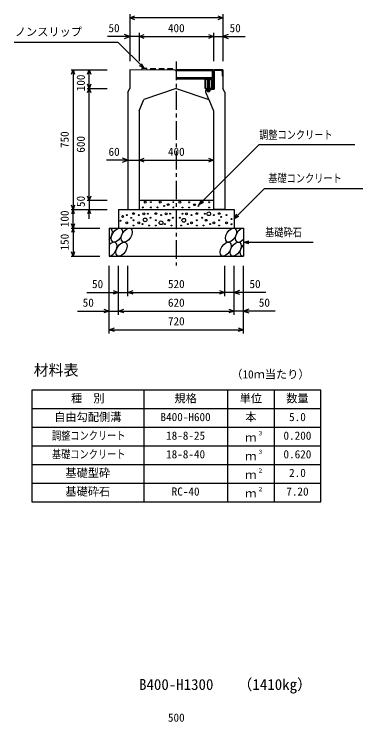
# Model space of a CAD drawing. Units: millimetres, scale not verified. Extents: x -16800 to 16800, y -5940 to 5940.
# Drawn here: x 5712 to 7583, y 80 to 3879 of the extents above; entities that cross this region are included whole.
import ezdxf
from ezdxf.enums import TextEntityAlignment as Align

# ---------------------------------------------------------------- set-up
doc = ezdxf.new("R2010")
doc.units = ezdxf.units.MM
doc.header["$LTSCALE"] = 20
doc.linetypes.add('CHAIN1', pattern=[8, 5, -1, 1, -1])
doc.linetypes.add('DOTTED', pattern=[1.75, 0.25, -1.5])
for name, color, linetype, lineweight in [('0-0_DIM', 7, 'Continuous', 25), ('0-2_HATCH', 6, 'Continuous', 25), ('0-3_HYO', 3, 'Continuous', 25), ('0-4_HYO2', 4, 'Continuous', 25), ('0-5_OUTLINE', 3, 'Continuous', 25), ('0-6_TXT', 7, 'Continuous', 25), ('0-A__0-5_D-BMK', 6, 'Continuous', 25)]:
    doc.layers.add(name, color=color, linetype=linetype, lineweight=lineweight)
doc.styles.add('ＭＳ ゴシック', font='')
doc.styles.get('ＭＳ ゴシック').set_extended_font_data('MS Gothic')

msp = doc.modelspace()

# ---------------------------------------------------------------- linework, layer by layer
at = {"layer": '0-0_DIM'}
for p, q in [((6331.78, 3878.57), (6331.78, 3626.83)), ((6831.78, 3878.57), (6831.78, 3626.83)), ((6831.78, 3858.57), (6331.78, 3858.57)), ((6381.78, 3778.57), (6381.78, 3626.83)), ((6781.78, 3778.57), (6781.78, 3626.83)), ((5711.73, 3728.31), (6268.62, 3728.31)), ((6331.78, 3758.57), (6212.12, 3758.57)), ((6410.83, 3586.09), (6268.62, 3728.31)), ((6381.78, 3758.57), (6331.78, 3758.57)), ((6381.78, 3758.57), (6781.78, 3758.57)), ((6781.78, 3758.57), (6831.78, 3758.57)), ((6831.78, 3758.57), (6951.45, 3758.57)), ((6410.83, 3586.09), (6395.83, 3612.07)), ((6017.58, 3579.86), (6210.91, 3579.86)), ((6027.58, 3579.86), (6027.58, 2829.86)), ((6114.25, 3479.86), (6114.25, 3579.86)), ((6410.83, 3586.09), (6384.85, 3601.09)), ((6104.25, 3479.86), (6210.91, 3479.86)), ((6114.25, 2879.86), (6114.25, 3479.86)), ((6321.78, 3094.86), (6207.26, 3094.86)), ((6321.78, 3094.86), (6381.78, 3094.86)), ((6381.78, 3094.86), (6781.78, 3094.86)), ((7055.44, 2943.52), (6891.78, 2779.86)), ((7055.44, 2943.52), (7582.51, 2943.52)), ((6104.25, 2879.86), (6210.91, 2879.86)), ((6114.25, 2879.86), (6114.25, 2829.86)), ((6701.78, 2854.86), (6716.78, 2880.84)), ((6701.78, 2854.86), (6727.76, 2869.86)), ((6017.58, 2829.86), (6210.91, 2829.86)), ((6027.58, 2729.86), (6027.58, 2829.86)), ((6114.25, 2779.86), (6114.25, 2829.86)), ((6891.78, 2779.86), (6906.78, 2805.84)), ((6891.78, 2779.86), (6917.76, 2794.86)), ((6017.58, 2729.86), (6171.78, 2729.86)), ((6027.58, 2729.86), (6027.58, 2579.86)), ((6941.78, 2654.86), (6970.76, 2662.63)), ((6941.78, 2654.86), (7315.68, 2654.86)), ((6941.78, 2654.86), (6970.76, 2647.1)), ((6017.58, 2579.86), (6171.78, 2579.86)), ((6221.78, 2164.85), (6221.78, 2527.19)), ((6271.78, 2264.85), (6271.78, 2527.19)), ((6321.78, 2364.85), (6321.78, 2527.19)), ((6841.78, 2364.85), (6841.78, 2527.19)), ((6891.78, 2264.85), (6891.78, 2527.19)), ((6941.78, 2164.85), (6941.78, 2527.19)), ((6101.78, 2384.85), (6321.78, 2384.85)), ((6321.78, 2384.85), (6841.78, 2384.85)), ((7061.78, 2384.85), (6841.78, 2384.85)), ((6051.78, 2284.85), (6271.78, 2284.85)), ((6271.78, 2284.85), (6891.78, 2284.85)), ((7111.78, 2284.85), (6891.78, 2284.85)), ((6221.78, 2184.85), (6941.78, 2184.85))]:
    msp.add_line(p, q, dxfattribs=at)
at = {"layer": '0-0_DIM', "linetype": 'CHAIN1'}
msp.add_line((6581.78, 3624.66), (6581.78, 2529.86), dxfattribs=at)
at = {"layer": '0-0_DIM'}
for points in [[(6360.01, 3848.31), (6331.82, 3858.57), (6360.01, 3868.83)], [(6803.63, 3868.83), (6831.82, 3858.57), (6803.63, 3848.31)], [(6303.59, 3748.31), (6331.78, 3758.57), (6303.59, 3768.83)], [(6409.97, 3748.31), (6381.78, 3758.57), (6409.97, 3768.83)], [(6753.67, 3768.83), (6781.86, 3758.57), (6753.67, 3748.31)], [(6859.9, 3768.83), (6831.71, 3758.57), (6859.9, 3748.31)], [(6019.37, 3557.31), (6027.58, 3579.86), (6035.79, 3557.31)], [(6106.04, 3557.31), (6114.25, 3579.86), (6122.46, 3557.31)], [(6122.46, 3502.42), (6114.25, 3479.86), (6106.04, 3502.42)], [(6106.04, 3457.31), (6114.25, 3479.86), (6122.46, 3457.31)], [(6701.78, 2854.86), (7026.25, 3179.33), (7539.8, 3179.33)], [(6293.59, 3084.6), (6321.78, 3094.86), (6293.59, 3105.12)], [(6409.97, 3084.6), (6381.78, 3094.86), (6409.97, 3105.12)], [(6753.59, 3105.12), (6781.78, 3094.86), (6753.59, 3084.6)], [(6122.46, 2902.42), (6114.25, 2879.86), (6106.04, 2902.42)], [(6035.79, 2852.42), (6027.58, 2829.86), (6019.37, 2852.42)], [(6035.79, 2807.31), (6027.58, 2829.86), (6019.37, 2807.31)], [(6122.46, 2807.31), (6114.25, 2829.86), (6106.04, 2807.31)], [(6035.79, 2752.42), (6027.58, 2729.86), (6019.37, 2752.42)], [(6035.79, 2707.31), (6027.58, 2729.86), (6019.37, 2707.31)], [(6035.79, 2602.42), (6027.58, 2579.86), (6019.37, 2602.42)], [(6243.59, 2395.11), (6271.78, 2384.85), (6243.59, 2374.59)], [(6349.97, 2374.59), (6321.78, 2384.85), (6349.97, 2395.11)], [(6813.59, 2395.11), (6841.78, 2384.85), (6813.59, 2374.59)], [(6919.97, 2395.11), (6891.78, 2384.85), (6919.97, 2374.59)], [(6193.59, 2295.11), (6221.78, 2284.85), (6193.59, 2274.59)], [(6299.97, 2274.59), (6271.78, 2284.85), (6299.97, 2295.11)], [(6863.59, 2295.11), (6891.78, 2284.85), (6863.59, 2274.59)], [(6969.97, 2295.11), (6941.78, 2284.85), (6969.97, 2274.59)], [(6249.97, 2174.59), (6221.78, 2184.85), (6249.97, 2195.11)], [(6913.59, 2195.11), (6941.78, 2184.85), (6913.59, 2174.59)]]:
    msp.add_lwpolyline(points, dxfattribs=at)
at = {"layer": '0-2_HATCH'}
for p, q in [((6425.78, 3579.44), (6424.28, 3585.96)), ((6471.78, 3578.97), (6470.28, 3585.49)), ((6517.78, 3578.5), (6516.28, 3585.02)), ((6563.78, 3578.04), (6562.28, 3584.56)), ((6781.76, 3579.86), (6781.76, 3479.86)), ((6784.96, 3576.69), (6822.72, 3577.07)), ((6784.96, 3576.69), (6784.96, 3476.66)), ((6828.58, 3571.27), (6828.58, 3547.33)), ((6828.58, 3547.33), (6831.78, 3547.36)), ((6739.76, 3459.86), (6742.76, 3479.86)), ((6756.57, 3419.86), (6739.76, 3459.86)), ((6742.28, 3476.66), (6784.96, 3476.66)), ((6742.76, 3479.86), (6781.76, 3479.86))]:
    msp.add_line(p, q, dxfattribs=at)
for points in [[(6424.33, 3585.96), (6397.33, 3586.23), (6395.78, 3579.75)], [(6470.33, 3585.49), (6443.33, 3585.76), (6441.78, 3579.28)], [(6516.33, 3585.02), (6489.33, 3585.29), (6487.78, 3578.81)], [(6562.33, 3584.56), (6535.33, 3584.83), (6533.78, 3578.35)]]:
    msp.add_lwpolyline(points, dxfattribs=at)
for centre, radius in [((6415.3, 2869.17), 5), ((6445.75, 2869.17), 2.5), ((6495.66, 2869.17), 5), ((6516.69, 2849.04), 2.5), ((6537.71, 2856.04), 5), ((6565.75, 2869.17), 2.5), ((6600.92, 2868.89), 5), ((6650.82, 2868.89), 2.5), ((6678.86, 2855.76), 5), ((6699.89, 2848.76), 2.5), ((6720.92, 2868.89), 5), ((6757.14, 2868.89), 2.5), ((6351.75, 2807.92), 5), ((6401.28, 2841.16), 2.5), ((6407.82, 2807.04), 5), ((6445.75, 2841.16), 2.5), ((6471.75, 2807.92), 5), ((6481.64, 2841.16), 2.5), ((6527.82, 2807.04), 5), ((6565.75, 2841.16), 2.5), ((6614.94, 2840.88), 2.5), ((6635.74, 2807.04), 5), ((6650.82, 2840.88), 2.5), ((6691.82, 2807.92), 5), ((6755.74, 2807.04), 10), ((6757.14, 2840.88), 2.5), ((6811.82, 2807.92), 5), ((6293.9, 2792.42), 5), ((6315.47, 2800.04), 2.5), ((6339.33, 2785.12), 2.5), ((6351.75, 2772.02), 2.5), ((6379.79, 2800.04), 2.5), ((6414.36, 2774.03), 10), ((6428.86, 2807.04), 2.5), ((6442.87, 2786.03), 2.5), ((6471.75, 2772.02), 2.5), ((6499.79, 2800.04), 2.5), ((6541.84, 2772.02), 5), ((6548.86, 2807.04), 2.5), ((6562.87, 2786.03), 2.5), ((6600.69, 2786.03), 2.5), ((6621.72, 2772.02), 10), ((6614.71, 2807.04), 2.5), ((6663.78, 2800.04), 2.5), ((6691.82, 2772.02), 2.5), ((6720.69, 2786.03), 2.5), ((6734.71, 2807.04), 2.5), ((6741.72, 2772.02), 5), ((6783.78, 2800.04), 2.5), ((6811.82, 2772.02), 2.5), ((6823.16, 2790.35), 2.5), ((6851.72, 2800.04), 2.5), ((6878.58, 2778.82), 2.5), ((6281.48, 2769.62), 2.5), ((6315.47, 2758.89), 5), ((6351.75, 2744.01), 2.5), ((6379.79, 2758.89), 5), ((6400.82, 2751.89), 2.5), ((6435.86, 2744.01), 2.5), ((6471.75, 2744.01), 2.5), ((6499.79, 2758.89), 10), ((6520.82, 2751.89), 2.5), ((6555.86, 2744.01), 2.5), ((6607.7, 2744.01), 2.5), ((6642.75, 2751.89), 2.5), ((6663.78, 2758.89), 5), ((6691.82, 2744.01), 2.5), ((6727.7, 2744.01), 2.5), ((6762.75, 2751.89), 2.5), ((6783.78, 2758.89), 5), ((6811.82, 2744.01), 2.5), ((6851.72, 2758.89), 5), ((6878.58, 2750.81), 2.5)]:
    msp.add_circle(centre, radius, dxfattribs=at)
msp.add_arc((6822.78, 3571.27), 5.8, 0, 90.57294, dxfattribs=at)
for centre, start_param, end_param in [((6209.42, 2692.34), 4.385593, 6.6745444), ((6927.92, 2692.34), 0.3357715, 4.4411806), ((6234.74, 2617.35), 3.5111464, 7.548991), ((6953.25, 2617.35), 1.2110787, 3.5658734)]:
    msp.add_ellipse(centre, major_axis=(21.81, 35.31), ratio=0.5792, start_param=start_param, end_param=end_param, dxfattribs=at)
for centre in [(6262.63, 2692.34), (6315.84, 2692.34), (6874.72, 2692.34), (6287.95, 2617.35), (6846.83, 2617.35), (6900.04, 2617.35)]:
    msp.add_ellipse(centre, major_axis=(21.81, 35.31), ratio=0.5792, dxfattribs=at)
at = {"layer": '0-3_HYO'}
for p, q in [((6406.78, 1860.9), (6406.78, 1260.9)), ((6856.78, 1860.9), (6856.78, 1260.9)), ((7106.78, 1860.9), (7106.78, 1260.9)), ((5806.78, 1760.9), (7356.78, 1760.9))]:
    msp.add_line(p, q, dxfattribs=at)
msp.add_lwpolyline([(5806.78, 1260.9), (7356.78, 1260.9), (7356.78, 1860.9), (5806.78, 1860.9)], close=True, dxfattribs=at)
at = {"layer": '0-4_HYO2'}
for p, q in [((5806.78, 1660.9), (7356.78, 1660.9)), ((5806.78, 1560.9), (7356.78, 1560.9)), ((5806.78, 1460.9), (7356.78, 1460.9)), ((5806.78, 1360.9), (7356.78, 1360.9))]:
    msp.add_line(p, q, dxfattribs=at)
at = {"layer": '0-5_OUTLINE'}
for p, q in [((6331.78, 3580.36), (6331.78, 3479.86)), ((6575.78, 3577.92), (6331.78, 3580.36)), ((6831.78, 3580.36), (6781.76, 3579.86)), ((6831.78, 3580.36), (6831.78, 3479.86)), ((6321.78, 3459.86), (6331.78, 3479.86)), ((6321.78, 3459.86), (6321.78, 2829.86)), ((6581.78, 3479.86), (6407, 3419.86)), ((6581.78, 3479.86), (6756.57, 3419.86)), ((6841.78, 3459.86), (6831.78, 3479.86)), ((6841.78, 3459.86), (6841.78, 2829.86)), ((6381.78, 3359.86), (6407, 3419.86)), ((6756.58, 3419.86), (6781.78, 3359.86)), ((6381.78, 3359.86), (6381.78, 2829.86)), ((6781.78, 3359.86), (6781.78, 2829.86)), ((6381.78, 2879.86), (6781.78, 2879.86)), ((6271.78, 2829.86), (6271.78, 2729.86)), ((6271.78, 2829.86), (6891.78, 2829.86)), ((6321.78, 2829.86), (6381.78, 2829.86)), ((6841.78, 2829.86), (6781.78, 2829.86)), ((6891.78, 2829.86), (6891.78, 2729.86)), ((6221.78, 2729.86), (6221.78, 2579.86)), ((6221.78, 2729.86), (6941.78, 2729.86)), ((6941.78, 2729.86), (6941.78, 2579.86)), ((6221.78, 2579.86), (6941.78, 2579.86))]:
    msp.add_line(p, q, dxfattribs=at)
msp.add_lwpolyline([(6581.78, 3574.66), (6577.28, 3574.66), (6575.78, 3577.92)], dxfattribs=at)
at = {"layer": '0-A__0-5_D-BMK'}
for p, q in [((6773.26, 3579.86), (6581.76, 3579.86)), ((6773.26, 3573.86), (6581.76, 3573.86)), ((6777.76, 3541.86), (6777.76, 3579.86)), ((6744.28, 3535.86), (6581.76, 3535.86)), ((6746.28, 3537.36), (6744.28, 3535.86)), ((6744.28, 3529.86), (6744.28, 3535.86)), ((6744.61, 3536.14), (6746.28, 3537.36)), ((6763.28, 3537.36), (6746.28, 3537.36)), ((6749.28, 3529.86), (6749.28, 3535.86)), ((6760.28, 3529.86), (6760.28, 3535.86)), ((6764.96, 3536.14), (6763.28, 3537.36)), ((6773.26, 3535.86), (6765.28, 3535.86)), ((6765.28, 3529.86), (6765.28, 3535.86)), ((6777.76, 3541.86), (6773.26, 3541.86)), ((6773.26, 3529.86), (6581.76, 3529.86)), ((6734.76, 3526.86), (6734.76, 3482.86)), ((6771.76, 3529.86), (6737.76, 3529.86)), ((6765.28, 3529.86), (6744.28, 3529.86)), ((6748.28, 3529.86), (6761.28, 3529.86)), ((6748.28, 3528.86), (6749.28, 3529.86)), ((6749.28, 3527.86), (6748.28, 3528.86)), ((6761.28, 3527.86), (6748.28, 3526.86)), ((6748.28, 3526.86), (6749.28, 3527.86)), ((6749.28, 3525.86), (6748.28, 3526.86)), ((6748.28, 3524.86), (6749.28, 3525.86)), ((6761.28, 3525.86), (6748.28, 3524.86)), ((6749.28, 3523.86), (6748.28, 3524.86)), ((6748.28, 3522.86), (6749.28, 3523.86)), ((6761.28, 3523.86), (6748.28, 3522.86)), ((6749.28, 3521.86), (6748.28, 3522.86)), ((6748.28, 3520.86), (6749.28, 3521.86)), ((6761.28, 3521.86), (6748.28, 3520.86)), ((6749.28, 3519.86), (6748.28, 3520.86)), ((6748.28, 3518.86), (6749.28, 3519.86)), ((6761.28, 3519.86), (6748.28, 3518.86)), ((6749.28, 3517.86), (6748.28, 3518.86)), ((6761.28, 3517.86), (6748.28, 3516.86)), ((6748.28, 3516.86), (6749.28, 3517.86)), ((6761.28, 3515.86), (6748.28, 3514.86)), ((6749.28, 3513.86), (6748.28, 3514.86)), ((6761.28, 3513.86), (6748.28, 3512.86)), ((6748.28, 3512.86), (6749.28, 3513.86)), ((6749.28, 3511.86), (6748.28, 3512.86)), ((6761.28, 3511.86), (6748.28, 3510.86)), ((6748.28, 3510.86), (6749.28, 3511.86)), ((6749.28, 3509.86), (6748.28, 3510.86)), ((6761.28, 3509.86), (6748.28, 3508.86)), ((6748.28, 3508.86), (6749.28, 3509.86)), ((6749.28, 3507.86), (6748.28, 3508.86)), ((6761.28, 3507.86), (6748.28, 3506.86)), ((6748.28, 3506.86), (6749.28, 3507.86)), ((6749.28, 3505.86), (6748.28, 3506.86)), ((6761.28, 3505.86), (6748.28, 3504.86)), ((6748.28, 3504.86), (6749.28, 3505.86)), ((6749.28, 3503.86), (6748.28, 3504.86)), ((6761.28, 3503.86), (6748.28, 3502.86)), ((6748.28, 3502.86), (6749.28, 3503.86)), ((6749.28, 3501.86), (6748.28, 3502.86)), ((6761.28, 3501.86), (6748.28, 3500.86)), ((6748.28, 3500.86), (6749.28, 3501.86)), ((6749.28, 3499.86), (6748.28, 3500.86)), ((6761.28, 3499.86), (6748.28, 3498.86)), ((6748.28, 3498.86), (6749.28, 3499.86)), ((6749.28, 3497.86), (6748.28, 3498.86)), ((6761.28, 3497.86), (6748.28, 3496.86)), ((6748.28, 3496.86), (6749.28, 3497.86)), ((6749.28, 3495.87), (6748.28, 3496.86)), ((6748.28, 3494.87), (6749.28, 3495.87)), ((6761.28, 3495.86), (6748.28, 3494.86)), ((6760.28, 3528.86), (6761.28, 3529.86)), ((6761.28, 3527.86), (6760.28, 3528.86)), ((6760.28, 3524.86), (6761.28, 3525.86)), ((6761.28, 3523.86), (6760.28, 3524.86)), ((6760.28, 3522.86), (6761.28, 3523.86)), ((6761.28, 3521.86), (6760.28, 3522.86)), ((6760.28, 3520.86), (6761.28, 3521.86)), ((6761.28, 3519.86), (6760.28, 3520.86)), ((6760.28, 3516.86), (6761.28, 3517.86)), ((6761.28, 3515.86), (6760.28, 3516.86)), ((6760.28, 3514.86), (6761.28, 3515.86)), ((6761.28, 3513.86), (6760.28, 3514.86)), ((6760.28, 3512.86), (6761.28, 3513.86)), ((6760.28, 3512.86), (6761.28, 3511.86)), ((6760.28, 3510.86), (6761.28, 3511.86)), ((6760.28, 3510.86), (6761.28, 3509.86)), ((6760.28, 3508.86), (6761.28, 3509.86)), ((6760.28, 3508.86), (6761.28, 3507.86)), ((6760.28, 3506.86), (6761.28, 3507.86)), ((6760.28, 3506.86), (6761.28, 3505.86)), ((6760.28, 3504.86), (6761.28, 3505.86)), ((6760.28, 3504.86), (6761.28, 3503.86)), ((6760.28, 3502.86), (6761.28, 3503.86)), ((6760.28, 3502.86), (6761.28, 3501.86)), ((6760.28, 3500.86), (6761.28, 3501.86)), ((6760.28, 3500.86), (6761.28, 3499.86)), ((6760.28, 3498.86), (6761.28, 3499.86)), ((6760.28, 3498.86), (6761.28, 3497.86)), ((6760.28, 3496.86), (6761.28, 3497.86)), ((6760.28, 3496.86), (6761.28, 3495.86)), ((6760.28, 3494.86), (6761.28, 3495.86)), ((6774.76, 3526.86), (6774.76, 3482.86)), ((6737.76, 3479.86), (6771.76, 3479.86)), ((6745.44, 3476.66), (6744.58, 3476.01)), ((6744.58, 3476.01), (6744.58, 3470.83)), ((6746.27, 3469.86), (6744.58, 3470.83)), ((6764.12, 3476.66), (6745.44, 3476.66)), ((6746.27, 3469.54), (6746.27, 3469.86)), ((6763.3, 3469.86), (6746.27, 3469.86)), ((6763.3, 3469.54), (6746.27, 3469.54)), ((6749.28, 3493.87), (6748.28, 3494.87)), ((6761.28, 3493.87), (6748.28, 3492.86)), ((6748.28, 3492.87), (6749.28, 3493.87)), ((6749.28, 3491.87), (6748.28, 3492.87)), ((6761.28, 3491.87), (6748.28, 3490.87)), ((6748.28, 3490.87), (6749.28, 3491.87)), ((6749.28, 3489.87), (6748.28, 3490.87)), ((6761.28, 3489.87), (6748.28, 3488.87)), ((6748.28, 3488.87), (6749.28, 3489.87)), ((6749.28, 3487.87), (6748.28, 3488.87)), ((6761.29, 3487.86), (6748.28, 3486.86)), ((6748.28, 3486.86), (6749.28, 3487.86)), ((6749.28, 3485.86), (6748.28, 3486.86)), ((6761.29, 3485.86), (6748.29, 3484.86)), ((6748.29, 3484.86), (6749.29, 3485.86)), ((6749.29, 3483.86), (6748.29, 3484.86)), ((6761.29, 3483.86), (6748.29, 3482.86)), ((6748.29, 3482.86), (6749.29, 3483.86)), ((6749.29, 3481.86), (6748.29, 3482.86)), ((6748.29, 3480.86), (6749.29, 3481.86)), ((6749.29, 3479.86), (6748.29, 3480.86)), ((6748.29, 3478.86), (6749.29, 3479.86)), ((6749.29, 3477.86), (6748.29, 3478.86)), ((6748.3, 3476.85), (6749.3, 3477.85)), ((6748.49, 3476.66), (6748.3, 3476.85)), ((6749.68, 3476.02), (6749.68, 3470.83)), ((6759.89, 3476.01), (6759.89, 3470.83)), ((6760.28, 3494.86), (6761.28, 3493.86)), ((6760.28, 3492.86), (6761.28, 3493.87)), ((6760.28, 3492.86), (6761.28, 3491.87)), ((6760.28, 3490.87), (6761.28, 3491.87)), ((6760.28, 3490.87), (6761.29, 3489.86)), ((6760.28, 3488.87), (6761.28, 3489.87)), ((6760.28, 3488.87), (6761.29, 3487.86)), ((6760.29, 3486.86), (6761.29, 3487.86)), ((6760.29, 3486.86), (6761.29, 3485.86)), ((6760.29, 3484.86), (6761.29, 3485.86)), ((6760.29, 3484.86), (6761.29, 3483.86)), ((6760.29, 3482.86), (6761.29, 3483.86)), ((6760.29, 3482.86), (6761.29, 3481.86)), ((6760.29, 3480.86), (6761.29, 3481.86)), ((6760.29, 3480.86), (6761.29, 3479.86)), ((6760.29, 3478.86), (6761.29, 3479.86)), ((6760.29, 3478.86), (6761.3, 3477.85)), ((6760.3, 3476.85), (6761.3, 3477.85)), ((6760.3, 3476.85), (6760.49, 3476.66)), ((6763.3, 3469.86), (6764.99, 3470.83)), ((6763.3, 3469.54), (6763.3, 3469.86)), ((6764.12, 3476.66), (6764.99, 3476.01)), ((6764.99, 3476.01), (6764.99, 3470.83))]:
    msp.add_line(p, q, dxfattribs=at)
at = {"layer": '0-A__0-5_D-BMK', "linetype": 'DOTTED'}
for p, q in [((6761.28, 3529.86), (6748.28, 3528.86)), ((6761.29, 3481.86), (6748.29, 3480.86)), ((6761.29, 3479.86), (6748.29, 3478.86)), ((6761.3, 3477.85), (6748.3, 3476.85)), ((6748.49, 3476.66), (6760.49, 3476.66))]:
    msp.add_line(p, q, dxfattribs=at)
at = {"layer": '0-A__0-5_D-BMK'}
for points in [[(6777.76, 3579.86), (6773.26, 3579.86), (6773.26, 3529.86)], [(6748.28, 3514.86), (6749.28, 3515.86), (6748.28, 3516.86)], [(6761.28, 3525.86), (6760.28, 3526.86), (6761.28, 3527.86)], [(6761.28, 3517.86), (6760.28, 3518.86), (6761.28, 3519.86)]]:
    msp.add_lwpolyline(points, dxfattribs=at)
msp.add_lwpolyline([(6737.06, 3527.56), (6737.06, 3482.16), (6772.46, 3482.16), (6772.46, 3527.56)], close=True, dxfattribs=at)
for centre in [(6631.76, 3576.86), (6681.76, 3576.86), (6731.76, 3576.86)]:
    msp.add_circle(centre, 3, dxfattribs=at)
for centre, radius, start, end in [((6581.76, 3576.86), 3, 270, 90), ((6746.78, 3533.24), 3.62, 46.39563, 133.60437), ((6754.78, 3521.24), 15.62, 69.39075, 110.60925), ((6762.78, 3533.24), 3.62, 46.39563, 133.60437), ((6737.76, 3526.86), 3, 90, 180), ((6771.76, 3526.86), 3, 0, 90), ((6737.76, 3482.86), 3, 180, 270), ((6747.13, 3471.32), 5.35, 61.49832, 118.50684), ((6747.13, 3475.53), 5.35, 241.49843, 298.50089), ((6754.78, 3469.54), 8.19, 180, 359.99995), ((6754.78, 3456.25), 20.42, 75.52621, 104.47362), ((6754.78, 3490.6), 20.42, 255.52638, 284.47374), ((6762.44, 3471.32), 5.35, 61.49231, 118.50169), ((6762.44, 3475.53), 5.35, 241.49989, 298.5), ((6771.76, 3482.86), 3, 270, 0)]:
    msp.add_arc(centre, radius, start, end, dxfattribs=at)

# ---------------------------------------------------------------- texts
at = {"layer": '0-0_DIM', "style": 'ＭＳ ゴシック'}
for s, p in [('ノンスリップ', (5715.58, 3748.49)), ('50', (6217.6, 3768.57)), ('400', (6536.78, 3768.57)), ('50', (6867.7, 3768.57)), ('60', (6218.11, 3104.86)), ('400', (6536.78, 3104.86)), ('50', (6129.34, 2394.85)), ('520', (6536.78, 2394.85)), ('50', (6974.22, 2394.85)), ('50', (6079.34, 2294.85)), ('620', (6536.78, 2294.85)), ('50', (7024.22, 2294.85)), ('720', (6536.78, 2194.85)), ('500', (6536.78, 67.25))]:
    msp.add_text(s, height=43.99, dxfattribs=at).set_placement(p, align=Align.BOTTOM_LEFT)
for s, p in [('100', (6104.25, 3464.61)), ('750', (6017.58, 3159.86)), ('600', (6104.25, 3134.86)), ('50', (6104.25, 2843.19)), ('100', (6017.58, 2734.86)), ('150', (6017.58, 2609.86))]:
    msp.add_text(s, height=43.99, rotation=90, dxfattribs=at).set_placement(p, align=Align.BOTTOM_LEFT)
at = {"layer": '0-0_DIM', "style": 'ＭＳ ゴシック', "width": 0.8}
for s, p in [('調整コンクリート', (7026.25, 3195.75)), ('基礎コンクリート', (7075.44, 2962.25)), ('基礎砕石', (7058.1, 2672.04))]:
    msp.add_text(s, height=43.99, dxfattribs=at).set_placement(p, align=Align.BOTTOM_LEFT)
at = {"layer": '0-6_TXT', "style": 'ＭＳ ゴシック'}
for s, height, p in [('材料表', 58.65, (5816.78, 1920.9)), ('（10ｍ当たり）', 43.99, (6876.78, 1909.9)), ('種\u3000別', 43.99, (6016.78, 1780.9)), ('規格', 43.99, (6571.78, 1780.9)), ('単位', 43.99, (6921.78, 1780.9)), ('数量', 43.99, (7171.78, 1780.9)), ('自由勾配側溝', 43.99, (5926.78, 1680.9)), ('B400-H600', 43.99, (6496.78, 1680.9)), ('本', 43.99, (6951.78, 1680.9)), ('5.0', 43.99, (7186.78, 1680.9)), ('18-8-25', 43.99, (6526.78, 1580.9)), ('３', 21.99, (7017.32, 1611.27)), ('0.200', 43.99, (7156.78, 1580.9)), ('ｍ', 43.99, (6951.78, 1570.9)), ('18-8-40', 43.99, (6526.78, 1480.9)), ('３', 21.99, (7017.32, 1511.27)), ('0.620', 43.99, (7156.78, 1480.9)), ('ｍ', 43.99, (6951.78, 1470.9)), ('基礎型砕', 43.99, (5986.78, 1380.9)), ('ｍ', 43.99, (6951.78, 1370.9)), ('２', 21.99, (7017.32, 1411.27)), ('2.0', 43.99, (7186.78, 1380.9)), ('基礎砕石', 43.99, (5986.78, 1280.9)), ('RC-40', 43.99, (6556.78, 1280.9)), ('２', 21.99, (7017.32, 1311.27)), ('7.20', 43.99, (7171.78, 1280.9)), ('ｍ', 43.99, (6951.78, 1270.9)), ('B400-H1300', 58.65, (6381.78, 233.34)), ('（1410kg）', 58.65, (6910.15, 233.34))]:
    msp.add_text(s, height=height, dxfattribs=at).set_placement(p, align=Align.BOTTOM_LEFT)
at = {"layer": '0-6_TXT', "style": 'ＭＳ ゴシック', "width": 0.8}
for s, p in [('調整コンクリート', (5914.78, 1580.9)), ('基礎コンクリート', (5914.78, 1480.9))]:
    msp.add_text(s, height=43.99, dxfattribs=at).set_placement(p, align=Align.BOTTOM_LEFT)

doc.saveas('drawing.dxf')
